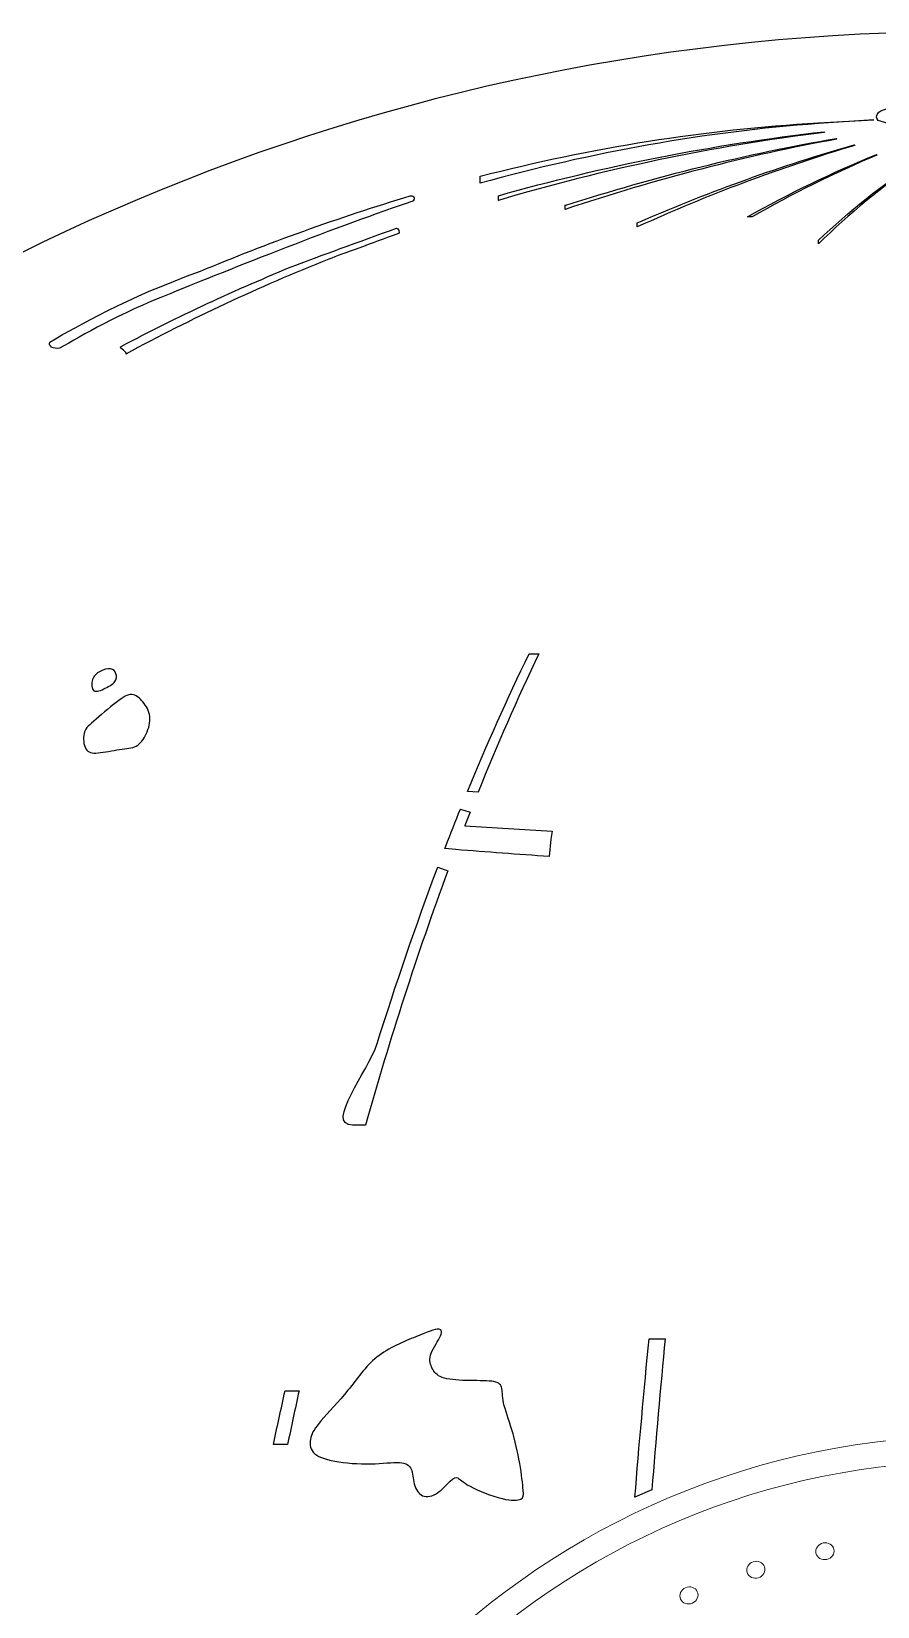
# Model space of a CAD drawing. Header units: millimetres. Extents: x -1775 to -1375, y 1217 to 1617.
# Drawn here: x -1662.5 to -1583.4, y 1470 to 1617.1 of the extents above; entities that cross this region are included whole.
import ezdxf

# ---------------------------------------------------------------- set-up
doc = ezdxf.new("R2010")
doc.units = ezdxf.units.MM
doc.header["$MEASUREMENT"] = 0
doc.layers.add('layer 1', color=7, linetype='Continuous')

msp = doc.modelspace()

# ---------------------------------------------------------------- linework, layer by layer
at = {"layer": 'layer 1', "color": 250, "lineweight": 20}
for major_axis in [(0, 73.3232), (0, 70.9643)]:
    msp.add_ellipse((-1574.3533, 1412.6137), major_axis=major_axis, ratio=1, dxfattribs=at)
at = {"layer": 'layer 1', "color": 30}
for points, knots in [([(-1574.767, 1617.1094), (-1464.31, 1617.1094), (-1374.767, 1527.5664), (-1374.767, 1417.1094), (-1374.767, 1417.1094), (-1374.767, 1306.6524), (-1464.31, 1217.1094), (-1574.767, 1217.1094), (-1574.767, 1217.1094), (-1685.224, 1217.1094), (-1774.767, 1306.6524), (-1774.767, 1417.1094), (-1774.767, 1417.1094), (-1774.767, 1527.5664), (-1685.224, 1617.1094), (-1574.767, 1617.1094)], [0, 0, 0, 0, 0.2, 0.2, 0.2, 0.2, 0.4, 0.4, 0.4, 0.4, 0.6, 0.6, 0.6, 0.6, 1, 1, 1, 1]), ([(-1576.82, 1606.843), (-1575.7825, 1606.7092), (-1574.6822, 1606.6046), (-1573.5628, 1606.5344), (-1573.5628, 1606.5344), (-1573.5628, 1606.5344), (-1573.5254, 1606.5321), (-1573.5254, 1606.5321), (-1573.5254, 1606.5321), (-1572.6375, 1606.477), (-1571.7378, 1606.4437), (-1570.8482, 1606.4346), (-1570.8482, 1606.4346), (-1570.8482, 1606.4346), (-1570.8329, 1606.4345), (-1570.8329, 1606.4345), (-1570.8329, 1606.4345), (-1570.3543, 1606.4299), (-1569.8784, 1606.4323), (-1569.409, 1606.4422), (-1569.409, 1606.4422), (-1569.409, 1606.4422), (-1569.369, 1606.443), (-1569.369, 1606.443), (-1569.369, 1606.443), (-1569.369, 1606.443), (-1569.3071, 1606.4445), (-1569.3071, 1606.4445), (-1569.3071, 1606.4445), (-1567.4118, 1606.489), (-1565.6232, 1606.6567), (-1564.1647, 1606.9755), (-1564.1647, 1606.9755), (-1563.6877, 1607.0797), (-1563.2461, 1607.2003), (-1562.8474, 1607.3378), (-1562.8474, 1607.3378), (-1562.4854, 1607.4628), (-1562.1562, 1607.6035), (-1561.8712, 1607.7575), (-1561.8712, 1607.7575), (-1561.5629, 1607.9244), (-1561.3032, 1608.1088), (-1561.0997, 1608.3117), (-1561.0997, 1608.3117), (-1561.03, 1608.6837), (-1560.8955, 1609.676), (-1561.4169, 1609.8592), (-1561.4169, 1609.8592), (-1563.9512, 1610.7495), (-1572.129, 1610.7225), (-1572.129, 1610.7225), (-1572.129, 1610.7225), (-1573.9454, 1610.7935), (-1580.35, 1610.2665), (-1582.5895, 1609.8937), (-1582.5895, 1609.8937), (-1583.4482, 1609.703), (-1583.7106, 1609.1813), (-1583.393, 1608.7929), (-1583.393, 1608.7929), (-1583.393, 1608.7929), (-1576.82, 1606.843), (-1576.82, 1606.843)], [0, 0, 0, 0, 0.05882353, 0.05882353, 0.05882353, 0.05882353, 0.11764706, 0.11764706, 0.11764706, 0.11764706, 0.17647059, 0.17647059, 0.17647059, 0.17647059, 0.23529412, 0.23529412, 0.23529412, 0.23529412, 0.29411765, 0.29411765, 0.29411765, 0.29411765, 0.35294118, 0.35294118, 0.35294118, 0.35294118, 0.41176471, 0.41176471, 0.41176471, 0.41176471, 0.47058824, 0.47058824, 0.47058824, 0.47058824, 0.52941176, 0.52941176, 0.52941176, 0.52941176, 0.58823529, 0.58823529, 0.58823529, 0.58823529, 0.64705882, 0.64705882, 0.64705882, 0.64705882, 0.70588235, 0.70588235, 0.70588235, 0.70588235, 0.76470588, 0.76470588, 0.76470588, 0.76470588, 0.82352941, 0.82352941, 0.82352941, 0.82352941, 0.88235294, 0.88235294, 0.88235294, 0.88235294, 1, 1, 1, 1]), ([(-1620.5745, 1603.5841), (-1620.5745, 1603.5841), (-1620.5745, 1602.9406), (-1620.5745, 1602.9406), (-1620.5745, 1602.9406), (-1610.0674, 1605.8229), (-1599.5738, 1607.7484), (-1588.9497, 1608.5051), (-1588.9497, 1608.5051), (-1588.9497, 1608.5051), (-1583.7848, 1608.873), (-1583.7848, 1608.873), (-1583.7848, 1608.873), (-1583.7848, 1608.873), (-1588.9941, 1608.5734), (-1588.9941, 1608.5734), (-1588.9941, 1608.5734), (-1599.5777, 1607.9648), (-1610.1531, 1606.2631), (-1620.5745, 1603.5841)], [0, 0, 0, 0, 0.16666667, 0.16666667, 0.16666667, 0.16666667, 0.33333333, 0.33333333, 0.33333333, 0.33333333, 0.5, 0.5, 0.5, 0.5, 0.66666667, 0.66666667, 0.66666667, 0.66666667, 1, 1, 1, 1]), ([(-1588.4238, 1607.7459), (-1598.9051, 1606.5469), (-1609.0722, 1604.5396), (-1618.8602, 1601.7727), (-1618.8602, 1601.7727), (-1618.8602, 1601.7727), (-1618.8602, 1601.337), (-1618.8602, 1601.337), (-1618.8602, 1601.337), (-1609.0693, 1604.2385), (-1598.8993, 1606.3735), (-1588.4151, 1607.6867), (-1588.4151, 1607.6867), (-1588.4151, 1607.6867), (-1588.4238, 1607.7459), (-1588.4238, 1607.7459)], [0, 0, 0, 0, 0.2, 0.2, 0.2, 0.2, 0.4, 0.4, 0.4, 0.4, 0.6, 0.6, 0.6, 0.6, 1, 1, 1, 1]), ([(-1587.2964, 1607.1148), (-1595.6485, 1605.6975), (-1604.1639, 1603.5796), (-1612.6527, 1600.8454), (-1612.6527, 1600.8454), (-1612.6527, 1600.8454), (-1612.628, 1600.8454), (-1612.628, 1600.8454), (-1612.628, 1600.8454), (-1612.628, 1600.8454), (-1612.628, 1600.4853), (-1612.628, 1600.4853), (-1612.628, 1600.4853), (-1604.1374, 1603.3227), (-1595.6081, 1605.5412), (-1587.2331, 1607.0496), (-1587.2331, 1607.0496), (-1587.2331, 1607.0496), (-1587.2964, 1607.1148), (-1587.2964, 1607.1148)], [0, 0, 0, 0, 0.16666667, 0.16666667, 0.16666667, 0.16666667, 0.33333333, 0.33333333, 0.33333333, 0.33333333, 0.5, 0.5, 0.5, 0.5, 0.66666667, 0.66666667, 0.66666667, 0.66666667, 1, 1, 1, 1]), ([(-1585.6234, 1606.5317), (-1592.3637, 1604.5917), (-1598.9788, 1602.224), (-1605.4148, 1599.4325), (-1605.4148, 1599.4325), (-1605.4148, 1599.4325), (-1605.8957, 1599.223), (-1605.8957, 1599.223), (-1605.8957, 1599.223), (-1605.8957, 1599.223), (-1605.8957, 1598.8518), (-1605.8957, 1598.8518), (-1605.8957, 1598.8518), (-1599.2995, 1601.8467), (-1592.5077, 1604.3915), (-1585.5719, 1606.4747), (-1585.5719, 1606.4747), (-1585.5719, 1606.4747), (-1585.6234, 1606.5317), (-1585.6234, 1606.5317)], [0, 0, 0, 0, 0.16666667, 0.16666667, 0.16666667, 0.16666667, 0.33333333, 0.33333333, 0.33333333, 0.33333333, 0.5, 0.5, 0.5, 0.5, 0.66666667, 0.66666667, 0.66666667, 0.66666667, 1, 1, 1, 1]), ([(-1583.5412, 1605.6138), (-1587.6779, 1603.9311), (-1591.7086, 1601.9799), (-1595.5983, 1599.7917), (-1595.5983, 1599.7917), (-1595.5983, 1599.7917), (-1595.1465, 1599.7917), (-1595.1465, 1599.7917), (-1595.1465, 1599.7917), (-1591.3964, 1601.9494), (-1587.489, 1603.8847), (-1583.4879, 1605.5644), (-1583.4879, 1605.5644), (-1583.4879, 1605.5644), (-1583.5412, 1605.6138), (-1583.5412, 1605.6138)], [0, 0, 0, 0, 0.2, 0.2, 0.2, 0.2, 0.4, 0.4, 0.4, 0.4, 0.6, 0.6, 0.6, 0.6, 1, 1, 1, 1]), ([(-1579.7685, 1604.9775), (-1583.0249, 1602.7717), (-1586.0806, 1600.2952), (-1588.9668, 1597.6105), (-1588.9668, 1597.6105), (-1588.9668, 1597.6105), (-1588.9668, 1597.2813), (-1588.9668, 1597.2813), (-1588.9668, 1597.2813), (-1586.0729, 1600.0676), (-1582.9998, 1602.6432), (-1579.7116, 1604.9362), (-1579.7116, 1604.9362), (-1579.7116, 1604.9362), (-1579.7685, 1604.9775), (-1579.7685, 1604.9775), (-1579.7685, 1604.9775), (-1579.7685, 1604.9775), (-1579.7685, 1604.9775), (-1579.7685, 1604.9775)], [0, 0, 0, 0, 0.16666667, 0.16666667, 0.16666667, 0.16666667, 0.33333333, 0.33333333, 0.33333333, 0.33333333, 0.5, 0.5, 0.5, 0.5, 0.66666667, 0.66666667, 0.66666667, 0.66666667, 1, 1, 1, 1]), ([(-1626.941, 1601.2309), (-1626.555, 1601.3593), (-1626.6983, 1601.8759), (-1627.0921, 1601.7571), (-1627.0921, 1601.7571), (-1633.5946, 1599.7943), (-1640.5779, 1597.3067), (-1646.6976, 1594.7161), (-1646.6976, 1594.7161), (-1653.7181, 1592.202), (-1658.0443, 1589.6591), (-1660.7518, 1588.1035), (-1660.7518, 1588.1035), (-1660.9833, 1587.7431), (-1660.3849, 1587.4232), (-1659.8708, 1587.524), (-1659.8708, 1587.524), (-1657.6824, 1588.7385), (-1654.4291, 1590.7048), (-1649.4695, 1592.6356), (-1649.4695, 1592.6356), (-1644.2218, 1594.7932), (-1633.4832, 1599.0528), (-1626.941, 1601.2309)], [0, 0, 0, 0, 0.14285714, 0.14285714, 0.14285714, 0.14285714, 0.28571429, 0.28571429, 0.28571429, 0.28571429, 0.42857143, 0.42857143, 0.42857143, 0.42857143, 0.57142857, 0.57142857, 0.57142857, 0.57142857, 0.71428571, 0.71428571, 0.71428571, 0.71428571, 1, 1, 1, 1]), ([(-1628.2041, 1598.2282), (-1628.0172, 1598.2954), (-1628.1801, 1598.7954), (-1628.3711, 1598.728), (-1628.3711, 1598.728), (-1631.8307, 1597.5063), (-1635.7856, 1596.0354), (-1637.7759, 1595.2956), (-1637.7759, 1595.2956), (-1643.3741, 1593.0272), (-1648.8228, 1590.4838), (-1654.0932, 1587.7025), (-1654.0932, 1587.7025), (-1654.3998, 1587.5406), (-1653.3597, 1587.1396), (-1653.6737, 1586.9711), (-1653.6737, 1586.9711), (-1647.5655, 1590.2773), (-1641.2324, 1593.2427), (-1634.6971, 1595.8489), (-1634.6971, 1595.8489), (-1633.3563, 1596.3438), (-1630.7302, 1597.3203), (-1628.2041, 1598.2282)], [0, 0, 0, 0, 0.14285714, 0.14285714, 0.14285714, 0.14285714, 0.28571429, 0.28571429, 0.28571429, 0.28571429, 0.42857143, 0.42857143, 0.42857143, 0.42857143, 0.57142857, 0.57142857, 0.57142857, 0.57142857, 0.71428571, 0.71428571, 0.71428571, 0.71428571, 1, 1, 1, 1]), ([(-1620.7454, 1546.0716), (-1618.9875, 1550.4323), (-1617.1066, 1554.7457), (-1615.0812, 1558.9881), (-1615.0812, 1558.9881), (-1615.0812, 1558.9881), (-1615.9855, 1558.9881), (-1615.9855, 1558.9881), (-1615.9855, 1558.9881), (-1618.04, 1554.7662), (-1619.9495, 1550.4748), (-1621.7345, 1546.1325), (-1621.7345, 1546.1325), (-1621.7345, 1546.1325), (-1620.7454, 1546.0716), (-1620.7454, 1546.0716)], [0, 0, 0, 0, 0.2, 0.2, 0.2, 0.2, 0.4, 0.4, 0.4, 0.4, 0.6, 0.6, 0.6, 0.6, 1, 1, 1, 1]), ([(-1656.779, 1556.587), (-1656.6599, 1556.9539), (-1656.3979, 1557.1681), (-1656.0706, 1557.3348), (-1656.0706, 1557.3348), (-1655.7433, 1557.5015), (-1655.3503, 1557.6204), (-1655.0794, 1557.5846), (-1655.0794, 1557.5846), (-1654.8085, 1557.549), (-1654.6594, 1557.3585), (-1654.5848, 1557.1264), (-1654.5848, 1557.1264), (-1654.5103, 1556.8943), (-1654.5103, 1556.6204), (-1654.68, 1556.3883), (-1654.68, 1556.3883), (-1654.8498, 1556.1562), (-1655.1894, 1555.9656), (-1655.5794, 1555.7714), (-1655.5794, 1555.7714), (-1655.9694, 1555.5773), (-1656.41, 1555.3794), (-1656.642, 1555.54), (-1656.642, 1555.54), (-1656.8742, 1555.7008), (-1656.8981, 1556.2202), (-1656.779, 1556.587)], [0, 0, 0, 0, 0.125, 0.125, 0.125, 0.125, 0.25, 0.25, 0.25, 0.25, 0.375, 0.375, 0.375, 0.375, 0.5, 0.5, 0.5, 0.5, 0.625, 0.625, 0.625, 0.625, 0.75, 0.75, 0.75, 0.75, 1, 1, 1, 1]), ([(-1656.6659, 1552.6858), (-1656.1004, 1553.18), (-1655.2075, 1553.9418), (-1654.5527, 1554.4478), (-1654.5527, 1554.4478), (-1653.8981, 1554.9538), (-1653.4814, 1555.2038), (-1653.1003, 1555.1799), (-1653.1003, 1555.1799), (-1652.7194, 1555.1562), (-1652.3742, 1554.8585), (-1652.0647, 1554.4835), (-1652.0647, 1554.4835), (-1651.7552, 1554.1085), (-1651.4813, 1553.6561), (-1651.4218, 1553.1322), (-1651.4218, 1553.1322), (-1651.3623, 1552.6085), (-1651.5171, 1552.0133), (-1651.7491, 1551.5073), (-1651.7491, 1551.5073), (-1651.9813, 1551.0014), (-1652.2909, 1550.5848), (-1652.6956, 1550.3705), (-1652.6956, 1550.3705), (-1653.1004, 1550.1562), (-1653.6004, 1550.1442), (-1654.2432, 1550.0489), (-1654.2432, 1550.0489), (-1654.8861, 1549.9538), (-1655.6719, 1549.7752), (-1656.2492, 1549.7275), (-1656.2492, 1549.7275), (-1656.8266, 1549.6799), (-1657.1957, 1549.7633), (-1657.404, 1550.1203), (-1657.404, 1550.1203), (-1657.6124, 1550.4775), (-1657.6599, 1551.1085), (-1657.5646, 1551.5371), (-1657.5646, 1551.5371), (-1657.4694, 1551.9657), (-1657.2313, 1552.1918), (-1656.6659, 1552.6858)], [0, 0, 0, 0, 0.08333333, 0.08333333, 0.08333333, 0.08333333, 0.16666667, 0.16666667, 0.16666667, 0.16666667, 0.25, 0.25, 0.25, 0.25, 0.33333333, 0.33333333, 0.33333333, 0.33333333, 0.41666667, 0.41666667, 0.41666667, 0.41666667, 0.5, 0.5, 0.5, 0.5, 0.58333333, 0.58333333, 0.58333333, 0.58333333, 0.66666667, 0.66666667, 0.66666667, 0.66666667, 0.75, 0.75, 0.75, 0.75, 0.83333333, 0.83333333, 0.83333333, 0.83333333, 1, 1, 1, 1]), ([(-1613.8333, 1542.4106), (-1616.5664, 1542.5687), (-1619.2872, 1542.7424), (-1621.9872, 1542.9317), (-1621.9872, 1542.9317), (-1621.8232, 1543.3544), (-1621.6579, 1543.7769), (-1621.4917, 1544.1989), (-1621.4917, 1544.1989), (-1621.4917, 1544.1989), (-1622.4047, 1544.4856), (-1622.4047, 1544.4856), (-1622.4047, 1544.4856), (-1622.8677, 1543.3359), (-1623.3223, 1542.1828), (-1623.7686, 1541.0264), (-1623.7686, 1541.0264), (-1623.7686, 1541.0264), (-1623.8615, 1540.7858), (-1623.8615, 1540.7858), (-1623.8615, 1540.7858), (-1623.8615, 1540.7858), (-1622.8409, 1540.7023), (-1622.8409, 1540.7023), (-1622.8409, 1540.7023), (-1619.9421, 1540.4651), (-1617.026, 1540.2433), (-1614.1024, 1540.0514), (-1614.1024, 1540.0514), (-1614.1024, 1540.0514), (-1613.9482, 1541.6665), (-1613.9482, 1541.6665), (-1613.9482, 1541.6665), (-1613.9482, 1541.6665), (-1613.8333, 1542.4106), (-1613.8333, 1542.4106)], [0, 0, 0, 0, 0.1, 0.1, 0.1, 0.1, 0.2, 0.2, 0.2, 0.2, 0.3, 0.3, 0.3, 0.3, 0.4, 0.4, 0.4, 0.4, 0.5, 0.5, 0.5, 0.5, 0.6, 0.6, 0.6, 0.6, 0.7, 0.7, 0.7, 0.7, 0.8, 0.8, 0.8, 0.8, 1, 1, 1, 1]), ([(-1624.5248, 1539.044), (-1626.5754, 1533.6033), (-1628.4517, 1528.0982), (-1630.185, 1522.5718), (-1630.185, 1522.5718), (-1630.9721, 1520.0599), (-1635.128, 1514.973), (-1632.471, 1514.973), (-1632.471, 1514.973), (-1632.471, 1514.973), (-1631.2724, 1514.973), (-1631.2724, 1514.973), (-1631.2724, 1514.973), (-1629.0012, 1522.9743), (-1626.4642, 1530.9101), (-1623.5837, 1538.7133), (-1623.5837, 1538.7133), (-1623.5837, 1538.7133), (-1624.5248, 1539.044), (-1624.5248, 1539.044)], [0, 0, 0, 0, 0.16666667, 0.16666667, 0.16666667, 0.16666667, 0.33333333, 0.33333333, 0.33333333, 0.33333333, 0.5, 0.5, 0.5, 0.5, 0.66666667, 0.66666667, 0.66666667, 0.66666667, 1, 1, 1, 1]), ([(-1635.3979, 1487.3712), (-1634.7789, 1488.0856), (-1633.7788, 1489.1093), (-1632.9098, 1490.1927), (-1632.9098, 1490.1927), (-1632.0408, 1491.276), (-1631.3027, 1492.4188), (-1630.2074, 1493.2878), (-1630.2074, 1493.2878), (-1629.1122, 1494.157), (-1627.6599, 1494.7521), (-1626.5765, 1495.1926), (-1626.5765, 1495.1926), (-1625.4931, 1495.6332), (-1624.7789, 1495.9188), (-1624.4337, 1495.9069), (-1624.4337, 1495.9069), (-1624.0884, 1495.895), (-1624.1123, 1495.5855), (-1624.3502, 1495.1093), (-1624.3502, 1495.1093), (-1624.5883, 1494.6331), (-1625.0408, 1493.9903), (-1625.1955, 1493.4783), (-1625.1955, 1493.4783), (-1625.3503, 1492.9664), (-1625.2074, 1492.5855), (-1625.0288, 1492.2402), (-1625.0288, 1492.2402), (-1624.8503, 1491.8951), (-1624.636, 1491.5856), (-1624.1121, 1491.3951), (-1624.1121, 1491.3951), (-1623.5884, 1491.2046), (-1622.7551, 1491.1331), (-1621.8741, 1491.1092), (-1621.8741, 1491.1092), (-1620.9932, 1491.0854), (-1620.0645, 1491.1093), (-1619.4811, 1491.0378), (-1619.4811, 1491.0378), (-1618.8979, 1490.9664), (-1618.6599, 1490.7998), (-1618.5646, 1490.4783), (-1618.5646, 1490.4783), (-1618.4694, 1490.1569), (-1618.5169, 1489.6808), (-1618.3741, 1489.0141), (-1618.3741, 1489.0141), (-1618.2313, 1488.3474), (-1617.8979, 1487.4903), (-1617.6003, 1486.5022), (-1617.6003, 1486.5022), (-1617.3028, 1485.5141), (-1617.0408, 1484.395), (-1616.8622, 1483.3712), (-1616.8622, 1483.3712), (-1616.6836, 1482.3474), (-1616.5884, 1481.4188), (-1616.5408, 1480.8711), (-1616.5408, 1480.8711), (-1616.4931, 1480.3235), (-1616.4931, 1480.1569), (-1616.7669, 1480.0379), (-1616.7669, 1480.0379), (-1617.0408, 1479.9188), (-1617.5884, 1479.8474), (-1618.5169, 1480.0735), (-1618.5169, 1480.0735), (-1619.4455, 1480.2997), (-1620.7551, 1480.8236), (-1621.5051, 1481.2283), (-1621.5051, 1481.2283), (-1622.255, 1481.6331), (-1622.4456, 1481.9187), (-1622.648, 1482.014), (-1622.648, 1482.014), (-1622.8503, 1482.1093), (-1623.0647, 1482.014), (-1623.3742, 1481.7164), (-1623.3742, 1481.7164), (-1623.6837, 1481.4189), (-1624.0884, 1480.9188), (-1624.5527, 1480.6093), (-1624.5527, 1480.6093), (-1625.0171, 1480.2997), (-1625.5408, 1480.1807), (-1625.9336, 1480.3473), (-1625.9336, 1480.3473), (-1626.3265, 1480.514), (-1626.5885, 1480.9664), (-1626.7195, 1481.4545), (-1626.7195, 1481.4545), (-1626.8504, 1481.9426), (-1626.8504, 1482.4664), (-1627.0051, 1482.8354), (-1627.0051, 1482.8354), (-1627.1599, 1483.2046), (-1627.4694, 1483.4188), (-1628.1003, 1483.4546), (-1628.1003, 1483.4546), (-1628.7312, 1483.4903), (-1629.6837, 1483.3474), (-1630.7908, 1483.3235), (-1630.7908, 1483.3235), (-1631.898, 1483.2997), (-1633.1598, 1483.395), (-1634.136, 1483.5735), (-1634.136, 1483.5735), (-1635.1122, 1483.7521), (-1635.8027, 1484.0141), (-1636.1479, 1484.4069), (-1636.1479, 1484.4069), (-1636.4932, 1484.7998), (-1636.4932, 1485.3236), (-1636.3741, 1485.7879), (-1636.3741, 1485.7879), (-1636.2551, 1486.2522), (-1636.017, 1486.6569), (-1635.3979, 1487.3712)], [0, 0, 0, 0, 0.03225806, 0.03225806, 0.03225806, 0.03225806, 0.06451613, 0.06451613, 0.06451613, 0.06451613, 0.09677419, 0.09677419, 0.09677419, 0.09677419, 0.12903226, 0.12903226, 0.12903226, 0.12903226, 0.16129032, 0.16129032, 0.16129032, 0.16129032, 0.19354839, 0.19354839, 0.19354839, 0.19354839, 0.22580645, 0.22580645, 0.22580645, 0.22580645, 0.25806452, 0.25806452, 0.25806452, 0.25806452, 0.29032258, 0.29032258, 0.29032258, 0.29032258, 0.32258065, 0.32258065, 0.32258065, 0.32258065, 0.35483871, 0.35483871, 0.35483871, 0.35483871, 0.38709677, 0.38709677, 0.38709677, 0.38709677, 0.41935484, 0.41935484, 0.41935484, 0.41935484, 0.4516129, 0.4516129, 0.4516129, 0.4516129, 0.48387097, 0.48387097, 0.48387097, 0.48387097, 0.51612903, 0.51612903, 0.51612903, 0.51612903, 0.5483871, 0.5483871, 0.5483871, 0.5483871, 0.58064516, 0.58064516, 0.58064516, 0.58064516, 0.61290323, 0.61290323, 0.61290323, 0.61290323, 0.64516129, 0.64516129, 0.64516129, 0.64516129, 0.67741935, 0.67741935, 0.67741935, 0.67741935, 0.70967742, 0.70967742, 0.70967742, 0.70967742, 0.74193548, 0.74193548, 0.74193548, 0.74193548, 0.77419355, 0.77419355, 0.77419355, 0.77419355, 0.80645161, 0.80645161, 0.80645161, 0.80645161, 0.83870968, 0.83870968, 0.83870968, 0.83870968, 0.87096774, 0.87096774, 0.87096774, 0.87096774, 0.90322581, 0.90322581, 0.90322581, 0.90322581, 0.93548387, 0.93548387, 0.93548387, 0.93548387, 1, 1, 1, 1]), ([(-1604.5184, 1480.9111), (-1604.1584, 1485.3873), (-1603.6975, 1490.6284), (-1603.2796, 1494.9873), (-1603.2796, 1494.9873), (-1603.2796, 1494.9873), (-1604.7788, 1494.9873), (-1604.7788, 1494.9873), (-1604.7788, 1494.9873), (-1605.2359, 1490.3969), (-1605.7288, 1484.867), (-1606.1021, 1480.2049), (-1606.1021, 1480.2049), (-1606.1021, 1480.2049), (-1604.5184, 1480.9111), (-1604.5184, 1480.9111)], [0, 0, 0, 0, 0.2, 0.2, 0.2, 0.2, 0.4, 0.4, 0.4, 0.4, 0.6, 0.6, 0.6, 0.6, 1, 1, 1, 1]), ([(-1639.8734, 1485.13), (-1639.8734, 1485.13), (-1638.5501, 1485.13), (-1638.5501, 1485.13), (-1638.5501, 1485.13), (-1638.203, 1486.7993), (-1637.8473, 1488.4664), (-1637.4829, 1490.13), (-1637.4829, 1490.13), (-1637.4829, 1490.13), (-1638.788, 1490.13), (-1638.788, 1490.13), (-1638.788, 1490.13), (-1639.1588, 1488.4654), (-1639.5206, 1486.7984), (-1639.8734, 1485.13)], [0, 0, 0, 0, 0.2, 0.2, 0.2, 0.2, 0.4, 0.4, 0.4, 0.4, 0.6, 0.6, 0.6, 0.6, 1, 1, 1, 1])]:
    msp.add_open_spline(points, degree=3, knots=knots, dxfattribs=at)
at = {"layer": 'layer 1', "color": 232, "lineweight": 20}
for points, knots in [([(-1574.767, 1617.1094), (-1464.31, 1617.1094), (-1374.767, 1527.5664), (-1374.767, 1417.1094), (-1374.767, 1417.1094), (-1374.767, 1306.6524), (-1464.31, 1217.1094), (-1574.767, 1217.1094), (-1574.767, 1217.1094), (-1685.224, 1217.1094), (-1774.767, 1306.6524), (-1774.767, 1417.1094), (-1774.767, 1417.1094), (-1774.767, 1527.5664), (-1685.224, 1617.1094), (-1574.767, 1617.1094)], [0, 0, 0, 0, 0.2, 0.2, 0.2, 0.2, 0.4, 0.4, 0.4, 0.4, 0.6, 0.6, 0.6, 0.6, 1, 1, 1, 1]), ([(-1576.82, 1606.843), (-1575.7825, 1606.7092), (-1574.6822, 1606.6046), (-1573.5628, 1606.5344), (-1573.5628, 1606.5344), (-1573.5628, 1606.5344), (-1573.5254, 1606.5321), (-1573.5254, 1606.5321), (-1573.5254, 1606.5321), (-1572.6375, 1606.477), (-1571.7378, 1606.4437), (-1570.8482, 1606.4346), (-1570.8482, 1606.4346), (-1570.8482, 1606.4346), (-1570.8329, 1606.4345), (-1570.8329, 1606.4345), (-1570.8329, 1606.4345), (-1570.3543, 1606.4299), (-1569.8784, 1606.4323), (-1569.409, 1606.4422), (-1569.409, 1606.4422), (-1569.409, 1606.4422), (-1569.369, 1606.443), (-1569.369, 1606.443), (-1569.369, 1606.443), (-1569.369, 1606.443), (-1569.3071, 1606.4445), (-1569.3071, 1606.4445), (-1569.3071, 1606.4445), (-1567.4118, 1606.489), (-1565.6232, 1606.6567), (-1564.1647, 1606.9755), (-1564.1647, 1606.9755), (-1563.6877, 1607.0797), (-1563.2461, 1607.2003), (-1562.8474, 1607.3378), (-1562.8474, 1607.3378), (-1562.4854, 1607.4628), (-1562.1562, 1607.6035), (-1561.8712, 1607.7575), (-1561.8712, 1607.7575), (-1561.5629, 1607.9244), (-1561.3032, 1608.1088), (-1561.0997, 1608.3117), (-1561.0997, 1608.3117), (-1561.03, 1608.6837), (-1560.8955, 1609.676), (-1561.4169, 1609.8592), (-1561.4169, 1609.8592), (-1563.9512, 1610.7495), (-1572.129, 1610.7225), (-1572.129, 1610.7225), (-1572.129, 1610.7225), (-1573.9454, 1610.7935), (-1580.35, 1610.2665), (-1582.5895, 1609.8937), (-1582.5895, 1609.8937), (-1583.4482, 1609.703), (-1583.7106, 1609.1813), (-1583.393, 1608.7929)], [0, 0, 0, 0, 0.0625, 0.0625, 0.0625, 0.0625, 0.125, 0.125, 0.125, 0.125, 0.1875, 0.1875, 0.1875, 0.1875, 0.25, 0.25, 0.25, 0.25, 0.3125, 0.3125, 0.3125, 0.3125, 0.375, 0.375, 0.375, 0.375, 0.4375, 0.4375, 0.4375, 0.4375, 0.5, 0.5, 0.5, 0.5, 0.5625, 0.5625, 0.5625, 0.5625, 0.625, 0.625, 0.625, 0.625, 0.6875, 0.6875, 0.6875, 0.6875, 0.75, 0.75, 0.75, 0.75, 0.8125, 0.8125, 0.8125, 0.8125, 0.875, 0.875, 0.875, 0.875, 1, 1, 1, 1]), ([(-1620.5745, 1603.5841), (-1620.5745, 1603.5841), (-1620.5745, 1602.9406), (-1620.5745, 1602.9406), (-1620.5745, 1602.9406), (-1610.0674, 1605.8229), (-1599.5738, 1607.7484), (-1588.9497, 1608.5051), (-1588.9497, 1608.5051), (-1588.9497, 1608.5051), (-1583.7848, 1608.873), (-1583.7848, 1608.873), (-1583.7848, 1608.873), (-1583.7848, 1608.873), (-1588.9941, 1608.5734), (-1588.9941, 1608.5734), (-1588.9941, 1608.5734), (-1599.5777, 1607.9648), (-1610.1531, 1606.2631), (-1620.5745, 1603.5841)], [0, 0, 0, 0, 0.16666667, 0.16666667, 0.16666667, 0.16666667, 0.33333333, 0.33333333, 0.33333333, 0.33333333, 0.5, 0.5, 0.5, 0.5, 0.66666667, 0.66666667, 0.66666667, 0.66666667, 1, 1, 1, 1]), ([(-1588.4238, 1607.7459), (-1598.9051, 1606.5469), (-1609.0722, 1604.5396), (-1618.8602, 1601.7727), (-1618.8602, 1601.7727), (-1618.8602, 1601.7727), (-1618.8602, 1601.337), (-1618.8602, 1601.337), (-1618.8602, 1601.337), (-1609.0693, 1604.2385), (-1598.8993, 1606.3735), (-1588.4151, 1607.6867), (-1588.4151, 1607.6867), (-1588.4151, 1607.6867), (-1588.4238, 1607.7459), (-1588.4238, 1607.7459)], [0, 0, 0, 0, 0.2, 0.2, 0.2, 0.2, 0.4, 0.4, 0.4, 0.4, 0.6, 0.6, 0.6, 0.6, 1, 1, 1, 1]), ([(-1587.2964, 1607.1148), (-1595.6485, 1605.6975), (-1604.1639, 1603.5796), (-1612.6527, 1600.8454), (-1612.6527, 1600.8454), (-1612.6527, 1600.8454), (-1612.628, 1600.8454), (-1612.628, 1600.8454), (-1612.628, 1600.8454), (-1612.628, 1600.8454), (-1612.628, 1600.4853), (-1612.628, 1600.4853), (-1612.628, 1600.4853), (-1604.1374, 1603.3227), (-1595.6081, 1605.5412), (-1587.2331, 1607.0496), (-1587.2331, 1607.0496), (-1587.2331, 1607.0496), (-1587.2964, 1607.1148), (-1587.2964, 1607.1148)], [0, 0, 0, 0, 0.16666667, 0.16666667, 0.16666667, 0.16666667, 0.33333333, 0.33333333, 0.33333333, 0.33333333, 0.5, 0.5, 0.5, 0.5, 0.66666667, 0.66666667, 0.66666667, 0.66666667, 1, 1, 1, 1]), ([(-1585.6234, 1606.5317), (-1592.3637, 1604.5917), (-1598.9788, 1602.224), (-1605.4148, 1599.4325), (-1605.4148, 1599.4325), (-1605.4148, 1599.4325), (-1605.8957, 1599.223), (-1605.8957, 1599.223), (-1605.8957, 1599.223), (-1605.8957, 1599.223), (-1605.8957, 1598.8518), (-1605.8957, 1598.8518), (-1605.8957, 1598.8518), (-1599.2995, 1601.8467), (-1592.5077, 1604.3915), (-1585.5719, 1606.4747), (-1585.5719, 1606.4747), (-1585.5719, 1606.4747), (-1585.6234, 1606.5317), (-1585.6234, 1606.5317)], [0, 0, 0, 0, 0.16666667, 0.16666667, 0.16666667, 0.16666667, 0.33333333, 0.33333333, 0.33333333, 0.33333333, 0.5, 0.5, 0.5, 0.5, 0.66666667, 0.66666667, 0.66666667, 0.66666667, 1, 1, 1, 1]), ([(-1583.5412, 1605.6138), (-1587.6779, 1603.9311), (-1591.7086, 1601.9799), (-1595.5983, 1599.7917), (-1595.5983, 1599.7917), (-1595.5983, 1599.7917), (-1595.1465, 1599.7917), (-1595.1465, 1599.7917), (-1595.1465, 1599.7917), (-1591.3964, 1601.9494), (-1587.489, 1603.8847), (-1583.4879, 1605.5644), (-1583.4879, 1605.5644), (-1583.4879, 1605.5644), (-1583.5412, 1605.6138), (-1583.5412, 1605.6138)], [0, 0, 0, 0, 0.2, 0.2, 0.2, 0.2, 0.4, 0.4, 0.4, 0.4, 0.6, 0.6, 0.6, 0.6, 1, 1, 1, 1]), ([(-1579.7685, 1604.9775), (-1583.0249, 1602.7717), (-1586.0806, 1600.2952), (-1588.9668, 1597.6105), (-1588.9668, 1597.6105), (-1588.9668, 1597.6105), (-1588.9668, 1597.2813), (-1588.9668, 1597.2813), (-1588.9668, 1597.2813), (-1586.0729, 1600.0676), (-1582.9998, 1602.6432), (-1579.7116, 1604.9362), (-1579.7116, 1604.9362), (-1579.7116, 1604.9362), (-1579.7685, 1604.9775), (-1579.7685, 1604.9775), (-1579.7685, 1604.9775), (-1579.7685, 1604.9775), (-1579.7685, 1604.9775), (-1579.7685, 1604.9775)], [0, 0, 0, 0, 0.16666667, 0.16666667, 0.16666667, 0.16666667, 0.33333333, 0.33333333, 0.33333333, 0.33333333, 0.5, 0.5, 0.5, 0.5, 0.66666667, 0.66666667, 0.66666667, 0.66666667, 1, 1, 1, 1]), ([(-1626.941, 1601.2309), (-1626.555, 1601.3593), (-1626.6983, 1601.8759), (-1627.0921, 1601.7571), (-1627.0921, 1601.7571), (-1633.5946, 1599.7943), (-1640.5779, 1597.3067), (-1646.6976, 1594.7161), (-1646.6976, 1594.7161), (-1653.7181, 1592.202), (-1658.0443, 1589.6591), (-1660.7518, 1588.1035), (-1660.7518, 1588.1035), (-1660.9833, 1587.7431), (-1660.3849, 1587.4232), (-1659.8708, 1587.524), (-1659.8708, 1587.524), (-1657.6824, 1588.7385), (-1654.4291, 1590.7048), (-1649.4695, 1592.6356), (-1649.4695, 1592.6356), (-1644.2218, 1594.7932), (-1633.4832, 1599.0528), (-1626.941, 1601.2309)], [0, 0, 0, 0, 0.14285714, 0.14285714, 0.14285714, 0.14285714, 0.28571429, 0.28571429, 0.28571429, 0.28571429, 0.42857143, 0.42857143, 0.42857143, 0.42857143, 0.57142857, 0.57142857, 0.57142857, 0.57142857, 0.71428571, 0.71428571, 0.71428571, 0.71428571, 1, 1, 1, 1]), ([(-1628.2041, 1598.2282), (-1628.0172, 1598.2954), (-1628.1801, 1598.7954), (-1628.3711, 1598.728), (-1628.3711, 1598.728), (-1631.8307, 1597.5063), (-1635.7856, 1596.0354), (-1637.7759, 1595.2956), (-1637.7759, 1595.2956), (-1643.3741, 1593.0272), (-1648.8228, 1590.4838), (-1654.0932, 1587.7025), (-1654.0932, 1587.7025), (-1654.3998, 1587.5406), (-1653.3597, 1587.1396), (-1653.6737, 1586.9711), (-1653.6737, 1586.9711), (-1647.5655, 1590.2773), (-1641.2324, 1593.2427), (-1634.6971, 1595.8489), (-1634.6971, 1595.8489), (-1633.3563, 1596.3438), (-1630.7302, 1597.3203), (-1628.2041, 1598.2282)], [0, 0, 0, 0, 0.14285714, 0.14285714, 0.14285714, 0.14285714, 0.28571429, 0.28571429, 0.28571429, 0.28571429, 0.42857143, 0.42857143, 0.42857143, 0.42857143, 0.57142857, 0.57142857, 0.57142857, 0.57142857, 0.71428571, 0.71428571, 0.71428571, 0.71428571, 1, 1, 1, 1]), ([(-1620.7454, 1546.0716), (-1618.9875, 1550.4323), (-1617.1066, 1554.7457), (-1615.0812, 1558.9881), (-1615.0812, 1558.9881), (-1615.0812, 1558.9881), (-1615.9855, 1558.9881), (-1615.9855, 1558.9881), (-1615.9855, 1558.9881), (-1618.04, 1554.7662), (-1619.9495, 1550.4748), (-1621.7345, 1546.1325), (-1621.7345, 1546.1325), (-1621.7345, 1546.1325), (-1620.7454, 1546.0716), (-1620.7454, 1546.0716)], [0, 0, 0, 0, 0.2, 0.2, 0.2, 0.2, 0.4, 0.4, 0.4, 0.4, 0.6, 0.6, 0.6, 0.6, 1, 1, 1, 1]), ([(-1656.779, 1556.587), (-1656.6599, 1556.9539), (-1656.3979, 1557.1681), (-1656.0706, 1557.3348), (-1656.0706, 1557.3348), (-1655.7433, 1557.5015), (-1655.3503, 1557.6204), (-1655.0794, 1557.5846), (-1655.0794, 1557.5846), (-1654.8085, 1557.549), (-1654.6594, 1557.3585), (-1654.5848, 1557.1264), (-1654.5848, 1557.1264), (-1654.5103, 1556.8943), (-1654.5103, 1556.6204), (-1654.68, 1556.3883), (-1654.68, 1556.3883), (-1654.8498, 1556.1562), (-1655.1894, 1555.9656), (-1655.5794, 1555.7714), (-1655.5794, 1555.7714), (-1655.9694, 1555.5773), (-1656.41, 1555.3794), (-1656.642, 1555.54), (-1656.642, 1555.54), (-1656.8742, 1555.7008), (-1656.8981, 1556.2202), (-1656.779, 1556.587)], [0, 0, 0, 0, 0.125, 0.125, 0.125, 0.125, 0.25, 0.25, 0.25, 0.25, 0.375, 0.375, 0.375, 0.375, 0.5, 0.5, 0.5, 0.5, 0.625, 0.625, 0.625, 0.625, 0.75, 0.75, 0.75, 0.75, 1, 1, 1, 1]), ([(-1656.6659, 1552.6858), (-1656.1004, 1553.18), (-1655.2075, 1553.9418), (-1654.5527, 1554.4478), (-1654.5527, 1554.4478), (-1653.8981, 1554.9538), (-1653.4814, 1555.2038), (-1653.1003, 1555.1799), (-1653.1003, 1555.1799), (-1652.7194, 1555.1562), (-1652.3742, 1554.8585), (-1652.0647, 1554.4835), (-1652.0647, 1554.4835), (-1651.7552, 1554.1085), (-1651.4813, 1553.6561), (-1651.4218, 1553.1322), (-1651.4218, 1553.1322), (-1651.3623, 1552.6085), (-1651.5171, 1552.0133), (-1651.7491, 1551.5073), (-1651.7491, 1551.5073), (-1651.9813, 1551.0014), (-1652.2909, 1550.5848), (-1652.6956, 1550.3705), (-1652.6956, 1550.3705), (-1653.1004, 1550.1562), (-1653.6004, 1550.1442), (-1654.2432, 1550.0489), (-1654.2432, 1550.0489), (-1654.8861, 1549.9538), (-1655.6719, 1549.7752), (-1656.2492, 1549.7275), (-1656.2492, 1549.7275), (-1656.8266, 1549.6799), (-1657.1957, 1549.7633), (-1657.404, 1550.1203), (-1657.404, 1550.1203), (-1657.6124, 1550.4775), (-1657.6599, 1551.1085), (-1657.5646, 1551.5371), (-1657.5646, 1551.5371), (-1657.4694, 1551.9657), (-1657.2313, 1552.1918), (-1656.6659, 1552.6858)], [0, 0, 0, 0, 0.08333333, 0.08333333, 0.08333333, 0.08333333, 0.16666667, 0.16666667, 0.16666667, 0.16666667, 0.25, 0.25, 0.25, 0.25, 0.33333333, 0.33333333, 0.33333333, 0.33333333, 0.41666667, 0.41666667, 0.41666667, 0.41666667, 0.5, 0.5, 0.5, 0.5, 0.58333333, 0.58333333, 0.58333333, 0.58333333, 0.66666667, 0.66666667, 0.66666667, 0.66666667, 0.75, 0.75, 0.75, 0.75, 0.83333333, 0.83333333, 0.83333333, 0.83333333, 1, 1, 1, 1]), ([(-1613.8333, 1542.4106), (-1616.5664, 1542.5687), (-1619.2872, 1542.7424), (-1621.9872, 1542.9317), (-1621.9872, 1542.9317), (-1621.8232, 1543.3544), (-1621.6579, 1543.7769), (-1621.4917, 1544.1989), (-1621.4917, 1544.1989), (-1621.4917, 1544.1989), (-1622.4047, 1544.4856), (-1622.4047, 1544.4856), (-1622.4047, 1544.4856), (-1622.8677, 1543.3359), (-1623.3223, 1542.1828), (-1623.7686, 1541.0264), (-1623.7686, 1541.0264), (-1623.7686, 1541.0264), (-1623.8615, 1540.7858), (-1623.8615, 1540.7858), (-1623.8615, 1540.7858), (-1623.8615, 1540.7858), (-1622.8409, 1540.7023), (-1622.8409, 1540.7023), (-1622.8409, 1540.7023), (-1619.9421, 1540.4651), (-1617.026, 1540.2433), (-1614.1024, 1540.0514), (-1614.1024, 1540.0514), (-1614.1024, 1540.0514), (-1613.9482, 1541.6665), (-1613.9482, 1541.6665), (-1613.9482, 1541.6665), (-1613.9482, 1541.6665), (-1613.8333, 1542.4106), (-1613.8333, 1542.4106)], [0, 0, 0, 0, 0.1, 0.1, 0.1, 0.1, 0.2, 0.2, 0.2, 0.2, 0.3, 0.3, 0.3, 0.3, 0.4, 0.4, 0.4, 0.4, 0.5, 0.5, 0.5, 0.5, 0.6, 0.6, 0.6, 0.6, 0.7, 0.7, 0.7, 0.7, 0.8, 0.8, 0.8, 0.8, 1, 1, 1, 1]), ([(-1624.5248, 1539.044), (-1626.5754, 1533.6033), (-1628.4517, 1528.0982), (-1630.185, 1522.5718), (-1630.185, 1522.5718), (-1630.9721, 1520.0599), (-1635.128, 1514.973), (-1632.471, 1514.973), (-1632.471, 1514.973), (-1632.471, 1514.973), (-1631.2724, 1514.973), (-1631.2724, 1514.973), (-1631.2724, 1514.973), (-1629.0012, 1522.9743), (-1626.4642, 1530.9101), (-1623.5837, 1538.7133), (-1623.5837, 1538.7133), (-1623.5837, 1538.7133), (-1624.5248, 1539.044), (-1624.5248, 1539.044)], [0, 0, 0, 0, 0.16666667, 0.16666667, 0.16666667, 0.16666667, 0.33333333, 0.33333333, 0.33333333, 0.33333333, 0.5, 0.5, 0.5, 0.5, 0.66666667, 0.66666667, 0.66666667, 0.66666667, 1, 1, 1, 1]), ([(-1635.3979, 1487.3712), (-1634.7789, 1488.0856), (-1633.7788, 1489.1093), (-1632.9098, 1490.1927), (-1632.9098, 1490.1927), (-1632.0408, 1491.276), (-1631.3027, 1492.4188), (-1630.2074, 1493.2878), (-1630.2074, 1493.2878), (-1629.1122, 1494.157), (-1627.6599, 1494.7521), (-1626.5765, 1495.1926), (-1626.5765, 1495.1926), (-1625.4931, 1495.6332), (-1624.7789, 1495.9188), (-1624.4337, 1495.9069), (-1624.4337, 1495.9069), (-1624.0884, 1495.895), (-1624.1123, 1495.5855), (-1624.3502, 1495.1093), (-1624.3502, 1495.1093), (-1624.5883, 1494.6331), (-1625.0408, 1493.9903), (-1625.1955, 1493.4783), (-1625.1955, 1493.4783), (-1625.3503, 1492.9664), (-1625.2074, 1492.5855), (-1625.0288, 1492.2402), (-1625.0288, 1492.2402), (-1624.8503, 1491.8951), (-1624.636, 1491.5856), (-1624.1121, 1491.3951), (-1624.1121, 1491.3951), (-1623.5884, 1491.2046), (-1622.7551, 1491.1331), (-1621.8741, 1491.1092), (-1621.8741, 1491.1092), (-1620.9932, 1491.0854), (-1620.0645, 1491.1093), (-1619.4811, 1491.0378), (-1619.4811, 1491.0378), (-1618.8979, 1490.9664), (-1618.6599, 1490.7998), (-1618.5646, 1490.4783), (-1618.5646, 1490.4783), (-1618.4694, 1490.1569), (-1618.5169, 1489.6808), (-1618.3741, 1489.0141), (-1618.3741, 1489.0141), (-1618.2313, 1488.3474), (-1617.8979, 1487.4903), (-1617.6003, 1486.5022), (-1617.6003, 1486.5022), (-1617.3028, 1485.5141), (-1617.0408, 1484.395), (-1616.8622, 1483.3712), (-1616.8622, 1483.3712), (-1616.6836, 1482.3474), (-1616.5884, 1481.4188), (-1616.5408, 1480.8711), (-1616.5408, 1480.8711), (-1616.4931, 1480.3235), (-1616.4931, 1480.1569), (-1616.7669, 1480.0379), (-1616.7669, 1480.0379), (-1617.0408, 1479.9188), (-1617.5884, 1479.8474), (-1618.5169, 1480.0735), (-1618.5169, 1480.0735), (-1619.4455, 1480.2997), (-1620.7551, 1480.8236), (-1621.5051, 1481.2283), (-1621.5051, 1481.2283), (-1622.255, 1481.6331), (-1622.4456, 1481.9187), (-1622.648, 1482.014), (-1622.648, 1482.014), (-1622.8503, 1482.1093), (-1623.0647, 1482.014), (-1623.3742, 1481.7164), (-1623.3742, 1481.7164), (-1623.6837, 1481.4189), (-1624.0884, 1480.9188), (-1624.5527, 1480.6093), (-1624.5527, 1480.6093), (-1625.0171, 1480.2997), (-1625.5408, 1480.1807), (-1625.9336, 1480.3473), (-1625.9336, 1480.3473), (-1626.3265, 1480.514), (-1626.5885, 1480.9664), (-1626.7195, 1481.4545), (-1626.7195, 1481.4545), (-1626.8504, 1481.9426), (-1626.8504, 1482.4664), (-1627.0051, 1482.8354), (-1627.0051, 1482.8354), (-1627.1599, 1483.2046), (-1627.4694, 1483.4188), (-1628.1003, 1483.4546), (-1628.1003, 1483.4546), (-1628.7312, 1483.4903), (-1629.6837, 1483.3474), (-1630.7908, 1483.3235), (-1630.7908, 1483.3235), (-1631.898, 1483.2997), (-1633.1598, 1483.395), (-1634.136, 1483.5735), (-1634.136, 1483.5735), (-1635.1122, 1483.7521), (-1635.8027, 1484.0141), (-1636.1479, 1484.4069), (-1636.1479, 1484.4069), (-1636.4932, 1484.7998), (-1636.4932, 1485.3236), (-1636.3741, 1485.7879), (-1636.3741, 1485.7879), (-1636.2551, 1486.2522), (-1636.017, 1486.6569), (-1635.3979, 1487.3712)], [0, 0, 0, 0, 0.03225806, 0.03225806, 0.03225806, 0.03225806, 0.06451613, 0.06451613, 0.06451613, 0.06451613, 0.09677419, 0.09677419, 0.09677419, 0.09677419, 0.12903226, 0.12903226, 0.12903226, 0.12903226, 0.16129032, 0.16129032, 0.16129032, 0.16129032, 0.19354839, 0.19354839, 0.19354839, 0.19354839, 0.22580645, 0.22580645, 0.22580645, 0.22580645, 0.25806452, 0.25806452, 0.25806452, 0.25806452, 0.29032258, 0.29032258, 0.29032258, 0.29032258, 0.32258065, 0.32258065, 0.32258065, 0.32258065, 0.35483871, 0.35483871, 0.35483871, 0.35483871, 0.38709677, 0.38709677, 0.38709677, 0.38709677, 0.41935484, 0.41935484, 0.41935484, 0.41935484, 0.4516129, 0.4516129, 0.4516129, 0.4516129, 0.48387097, 0.48387097, 0.48387097, 0.48387097, 0.51612903, 0.51612903, 0.51612903, 0.51612903, 0.5483871, 0.5483871, 0.5483871, 0.5483871, 0.58064516, 0.58064516, 0.58064516, 0.58064516, 0.61290323, 0.61290323, 0.61290323, 0.61290323, 0.64516129, 0.64516129, 0.64516129, 0.64516129, 0.67741935, 0.67741935, 0.67741935, 0.67741935, 0.70967742, 0.70967742, 0.70967742, 0.70967742, 0.74193548, 0.74193548, 0.74193548, 0.74193548, 0.77419355, 0.77419355, 0.77419355, 0.77419355, 0.80645161, 0.80645161, 0.80645161, 0.80645161, 0.83870968, 0.83870968, 0.83870968, 0.83870968, 0.87096774, 0.87096774, 0.87096774, 0.87096774, 0.90322581, 0.90322581, 0.90322581, 0.90322581, 0.93548387, 0.93548387, 0.93548387, 0.93548387, 1, 1, 1, 1]), ([(-1604.5184, 1480.9111), (-1604.1584, 1485.3873), (-1603.6975, 1490.6284), (-1603.2796, 1494.9873), (-1603.2796, 1494.9873), (-1603.2796, 1494.9873), (-1604.7788, 1494.9873), (-1604.7788, 1494.9873), (-1604.7788, 1494.9873), (-1605.2359, 1490.3969), (-1605.7288, 1484.867), (-1606.1021, 1480.2049), (-1606.1021, 1480.2049), (-1606.1021, 1480.2049), (-1604.5184, 1480.9111), (-1604.5184, 1480.9111)], [0, 0, 0, 0, 0.2, 0.2, 0.2, 0.2, 0.4, 0.4, 0.4, 0.4, 0.6, 0.6, 0.6, 0.6, 1, 1, 1, 1]), ([(-1639.8734, 1485.13), (-1639.8734, 1485.13), (-1638.5501, 1485.13), (-1638.5501, 1485.13), (-1638.5501, 1485.13), (-1638.203, 1486.7993), (-1637.8473, 1488.4664), (-1637.4829, 1490.13), (-1637.4829, 1490.13), (-1637.4829, 1490.13), (-1638.788, 1490.13), (-1638.788, 1490.13), (-1638.788, 1490.13), (-1639.1588, 1488.4654), (-1639.5206, 1486.7984), (-1639.8734, 1485.13)], [0, 0, 0, 0, 0.2, 0.2, 0.2, 0.2, 0.4, 0.4, 0.4, 0.4, 0.6, 0.6, 0.6, 0.6, 1, 1, 1, 1])]:
    msp.add_open_spline(points, degree=3, knots=knots, dxfattribs=at)
at = {"layer": 'layer 1', "color": 250, "lineweight": 20}
for points in [[(-1588.5138, 1475.9321), (-1588.0508, 1476.0306), (-1587.6023, 1475.7664), (-1587.5121, 1475.3421), (-1587.5121, 1475.3421), (-1587.4219, 1474.9177), (-1587.7242, 1474.494), (-1588.1872, 1474.3955), (-1588.1872, 1474.3955), (-1588.6503, 1474.2971), (-1589.0987, 1474.5613), (-1589.1889, 1474.9856), (-1589.1889, 1474.9856), (-1589.2791, 1475.41), (-1588.9769, 1475.8337), (-1588.5138, 1475.9321)], [(-1595.0537, 1474.1798), (-1594.6035, 1474.3261), (-1594.1299, 1474.1102), (-1593.9958, 1473.6976), (-1593.9958, 1473.6976), (-1593.8617, 1473.285), (-1594.118, 1472.832), (-1594.5683, 1472.6857), (-1594.5683, 1472.6857), (-1595.0185, 1472.5395), (-1595.4921, 1472.7553), (-1595.6262, 1473.1679), (-1595.6262, 1473.1679), (-1595.7602, 1473.5805), (-1595.5039, 1474.0335), (-1595.0537, 1474.1798)], [(-1601.3746, 1471.7534), (-1600.9421, 1471.946), (-1600.4485, 1471.7808), (-1600.2721, 1471.3845), (-1600.2721, 1471.3845), (-1600.0956, 1470.9882), (-1600.3032, 1470.5109), (-1600.7356, 1470.3183), (-1600.7356, 1470.3183), (-1601.1681, 1470.1258), (-1601.6617, 1470.2909), (-1601.8381, 1470.6872), (-1601.8381, 1470.6872), (-1602.0146, 1471.0836), (-1601.807, 1471.5609), (-1601.3746, 1471.7534)]]:
    msp.add_open_spline(points, degree=3, knots=[0, 0, 0, 0, 0.2, 0.2, 0.2, 0.2, 0.4, 0.4, 0.4, 0.4, 0.6, 0.6, 0.6, 0.6, 1, 1, 1, 1], dxfattribs=at)

doc.saveas('drawing.dxf')
